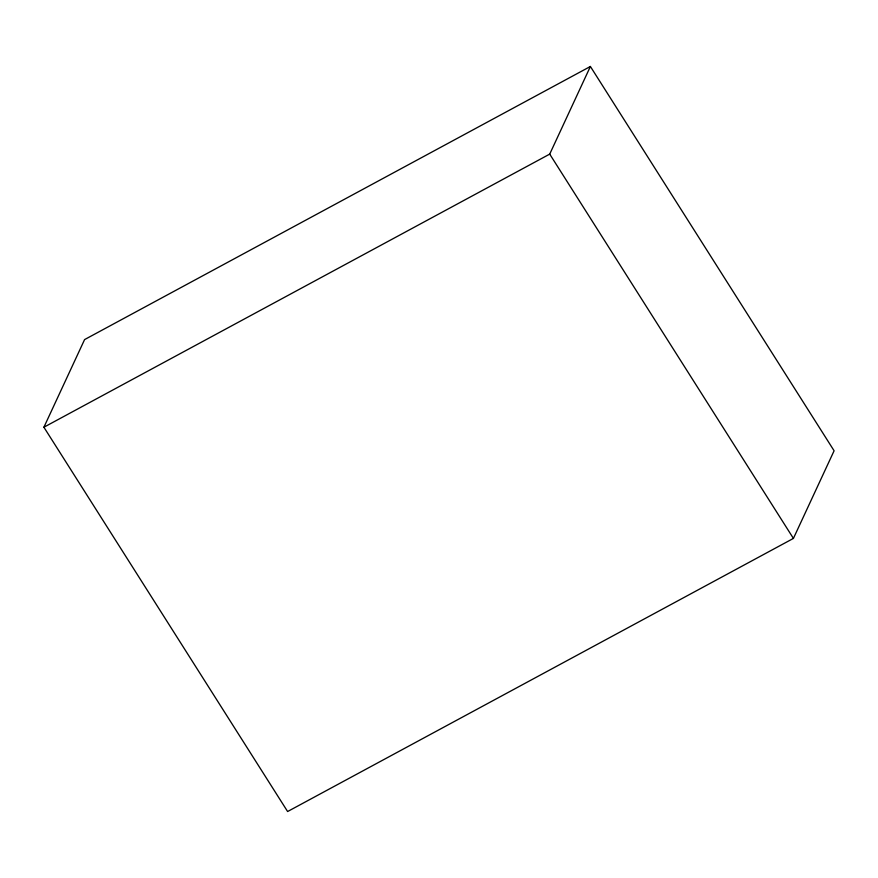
<?xml version="1.0" encoding="UTF-8"?>
<svg xmlns="http://www.w3.org/2000/svg" width="878" height="878" viewBox="0 0 878 878"><rect width="100%" height="100%" fill="white"/><g stroke="black" fill="none" stroke-linecap="round" stroke-linejoin="round"><path stroke-width="1.32" d="M43.9 427.224L84.584 339.588L590.389 66.476L834.1 450.776L793.416 538.412L287.611 811.524L43.9 427.224L549.716 154.111L590.389 66.476M549.716 154.111L793.416 538.412"/></g></svg>
